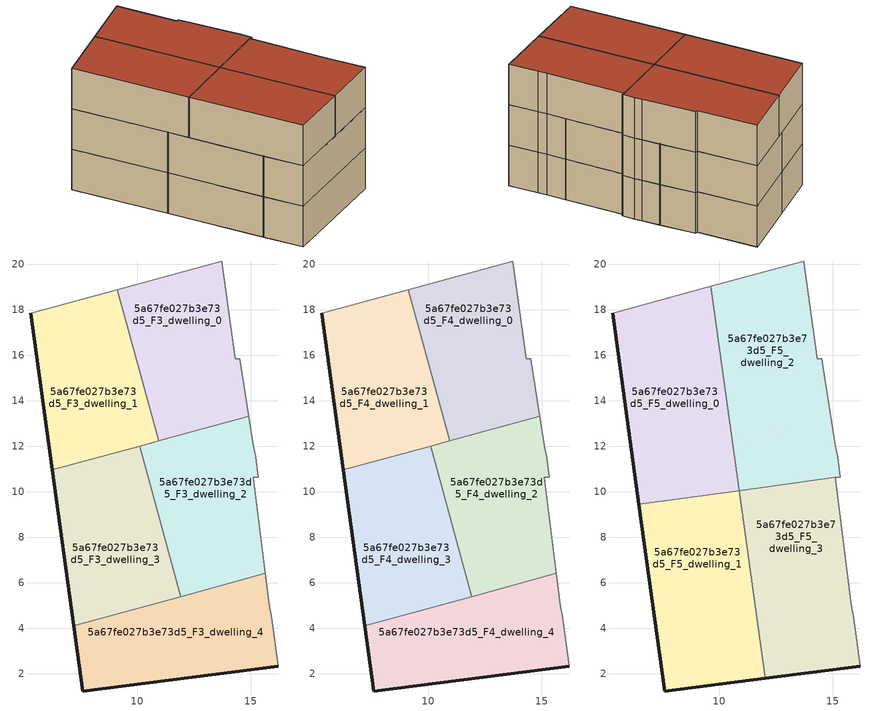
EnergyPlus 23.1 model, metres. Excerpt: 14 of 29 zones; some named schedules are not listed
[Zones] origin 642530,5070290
5a67fe027b3e73d5_F3_dwelling_0
 floor to 5a67fe027b3e73d5_F2_dwelling_0 (EU_floor_Construction): 14.92,13.32 14.52,15.85 14.32,15.85 13.72,20.15 9.13,18.89 10.95,12.24 z9
 wall to 5a67fe027b3e73d5_F3_dwelling_1 (EU_wall_Construction): 10.95,12.24 9.13,18.89 z9:12
 wall adiabatic (EU_wall_Construction): 9.13,18.89 13.72,20.15 14.32,15.85 14.52,15.85 14.92,13.32 z9:12
 wall to 5a67fe027b3e73d5_F3_dwelling_2 (EU_wall_Construction): 14.92,13.32 10.95,12.24 z9:12
5a67fe027b3e73d5_F3_dwelling_1
 floor to 5a67fe027b3e73d5_F2_dwelling_1 (EU_floor_Construction): 10.95,12.24 9.13,18.89 5.32,17.85 6.27,10.96 z9
 wall outside (EU_wall_Construction): 6.27,10.96 5.32,17.85 z9:12
 wall adiabatic (EU_wall_Construction): 5.32,17.85 9.13,18.89 z9:12
 wall to 5a67fe027b3e73d5_F3_dwelling_3 (EU_wall_Construction): 10.11,12.01 6.27,10.96 z9:12
 wall to 5a67fe027b3e73d5_F3_dwelling_2 (EU_wall_Construction): 10.95,12.24 10.11,12.01 z9:12
5a67fe027b3e73d5_F3_dwelling_2
 floor to 5a67fe027b3e73d5_F2_dwelling_2 (EU_floor_Construction): 15.65,6.41 15.12,10.64 15.32,10.64 15.22,11.54 15.12,12.04 14.92,13.32 10.11,12.01 11.92,5.39 z9
 wall adiabatic (EU_wall_Construction): 14.92,13.32 15.12,12.04 15.22,11.54 15.32,10.64 15.12,10.64 15.65,6.41 z9:12
 wall to 5a67fe027b3e73d5_F3_dwelling_3 (EU_wall_Construction): 11.92,5.39 10.11,12.01 z9:12
 wall to 5a67fe027b3e73d5_F3_dwelling_4 (EU_wall_Construction): 15.65,6.41 11.92,5.39 z9:12
5a67fe027b3e73d5_F3_dwelling_3
 floor to 5a67fe027b3e73d5_F2_dwelling_3 (EU_floor_Construction): 11.92,5.39 10.11,12.01 6.27,10.96 7.22,4.11 z9
 wall outside (EU_wall_Construction): 7.22,4.11 6.27,10.96 z9:12
 wall to 5a67fe027b3e73d5_F3_dwelling_4 (EU_wall_Construction): 11.92,5.39 7.22,4.11 z9:12
5a67fe027b3e73d5_F3_dwelling_4
 floor to 5a67fe027b3e73d5_F2_dwelling_4 (EU_floor_Construction): 16.22,2.34 15.92,4.44 15.82,5.04 15.65,6.41 7.22,4.11 7.61,1.24 z9
 wall outside (EU_wall_Construction): 16.22,2.34 7.61,1.24 7.22,4.11 z9:12
 wall adiabatic (EU_wall_Construction): 15.65,6.41 15.82,5.04 15.92,4.44 16.22,2.34 z9:12
5a67fe027b3e73d5_F4_dwelling_0
 floor to 5a67fe027b3e73d5_F3_dwelling_0 (EU_floor_Construction): 14.92,13.32 14.52,15.85 14.32,15.85 13.72,20.15 9.13,18.89 10.95,12.24 z12
 wall to 5a67fe027b3e73d5_F4_dwelling_1 (EU_wall_Construction): 10.95,12.24 9.13,18.89 z12:15
 wall adiabatic (EU_wall_Construction): 9.13,18.89 13.72,20.15 14.32,15.85 14.52,15.85 14.92,13.32 z12:15
 wall to 5a67fe027b3e73d5_F4_dwelling_2 (EU_wall_Construction): 14.92,13.32 10.95,12.24 z12:15
5a67fe027b3e73d5_F4_dwelling_1
 floor to 5a67fe027b3e73d5_F3_dwelling_1 (EU_floor_Construction): 10.95,12.24 9.13,18.89 5.32,17.85 6.27,10.96 z12
 wall outside (EU_wall_Construction): 6.27,10.96 5.32,17.85 z12:15
 wall adiabatic (EU_wall_Construction): 5.32,17.85 9.13,18.89 z12:15
 wall to 5a67fe027b3e73d5_F4_dwelling_3 (EU_wall_Construction): 10.11,12.01 6.27,10.96 z12:15
 wall to 5a67fe027b3e73d5_F4_dwelling_2 (EU_wall_Construction): 10.95,12.24 10.11,12.01 z12:15
5a67fe027b3e73d5_F4_dwelling_2
 floor to 5a67fe027b3e73d5_F3_dwelling_2 (EU_floor_Construction): 15.65,6.41 15.12,10.64 15.32,10.64 15.22,11.54 15.12,12.04 14.92,13.32 10.11,12.01 11.92,5.39 z12
 wall adiabatic (EU_wall_Construction): 14.92,13.32 15.12,12.04 15.22,11.54 15.32,10.64 15.12,10.64 15.65,6.41 z12:15
 wall to 5a67fe027b3e73d5_F4_dwelling_3 (EU_wall_Construction): 11.92,5.39 10.11,12.01 z12:15
 wall to 5a67fe027b3e73d5_F4_dwelling_4 (EU_wall_Construction): 15.65,6.41 11.92,5.39 z12:15
5a67fe027b3e73d5_F4_dwelling_3
 floor to 5a67fe027b3e73d5_F3_dwelling_3 (EU_floor_Construction): 11.92,5.39 10.11,12.01 6.27,10.96 7.22,4.11 z12
 wall outside (EU_wall_Construction): 7.22,4.11 6.27,10.96 z12:15
 wall to 5a67fe027b3e73d5_F4_dwelling_4 (EU_wall_Construction): 11.92,5.39 7.22,4.11 z12:15
 ceiling adiabatic (EU_roof_Construction): 10.11,12.01 10.66,10.03 6.48,9.45 6.27,10.96 z15
5a67fe027b3e73d5_F4_dwelling_4
 floor to 5a67fe027b3e73d5_F3_dwelling_4 (EU_floor_Construction): 16.22,2.34 15.92,4.44 15.82,5.04 15.65,6.41 7.22,4.11 7.61,1.24 z12
 wall outside (EU_wall_Construction): 16.22,2.34 7.61,1.24 7.22,4.11 z12:15
 wall adiabatic (EU_wall_Construction): 15.65,6.41 15.82,5.04 15.92,4.44 16.22,2.34 z12:15
5a67fe027b3e73d5_F5_dwelling_0
 floor to 5a67fe027b3e73d5_F4_dwelling_1 (EU_floor_Construction): 10.59,12.14 10.2,14.96 9.13,18.89 5.32,17.85 6.27,10.96 z15
 floor to 5a67fe027b3e73d5_F4_dwelling_0 (EU_floor_Construction): 10.2,14.96 9.64,19.03 9.13,18.89 z15
 floor to 5a67fe027b3e73d5_F4_dwelling_2 (EU_floor_Construction): 10.88,10.06 10.59,12.14 10.11,12.01 10.66,10.03 z15
 floor adiabatic (EU_floor_Construction): 10.66,10.03 10.11,12.01 10.59,12.14 6.27,10.96 6.48,9.45 z15
 wall outside (EU_wall_Construction): 6.48,9.45 5.32,17.85 z15:18
 wall to 5a67fe027b3e73d5_F5_dwelling_1 (EU_wall_Construction): 10.88,10.06 6.48,9.45 z15:18
 wall adiabatic (EU_wall_Construction): 5.32,17.85 9.64,19.03 z15:18
 wall to 5a67fe027b3e73d5_F5_dwelling_2 (EU_wall_Construction): 9.64,19.03 10.88,10.06 z15:18
 roof outside (EU_roof_Construction): 9.64,19.03 10.88,10.06 6.48,9.45 5.32,17.85 z18
5a67fe027b3e73d5_F5_dwelling_1
 floor to 5a67fe027b3e73d5_F4_dwelling_3 (EU_floor_Construction): 11.54,5.29 11.13,8.3 10.66,10.03 6.48,9.45 7.22,4.11 z15
 floor to 5a67fe027b3e73d5_F4_dwelling_4 (EU_floor_Construction): 12.02,1.8 11.54,5.29 7.22,4.11 7.61,1.24 z15
 floor to 5a67fe027b3e73d5_F4_dwelling_2 (EU_floor_Construction): 11.13,8.3 10.88,10.06 10.66,10.03 z15
 wall outside (EU_wall_Construction): 12.02,1.8 7.61,1.24 6.48,9.45 z15:18
 wall to 5a67fe027b3e73d5_F5_dwelling_3 (EU_wall_Construction): 10.88,10.06 12.02,1.8 z15:18
 roof outside (EU_roof_Construction): 10.88,10.06 12.02,1.8 7.61,1.24 6.48,9.45 z18
5a67fe027b3e73d5_F5_dwelling_2
 floor to 5a67fe027b3e73d5_F4_dwelling_0 (EU_floor_Construction): 14.92,13.32 14.52,15.85 14.32,15.85 13.72,20.15 9.64,19.03 10.2,14.96 10.95,12.24 z15
 floor to 5a67fe027b3e73d5_F4_dwelling_2 (EU_floor_Construction): 15.32,10.64 15.22,11.54 15.12,12.04 14.92,13.32 10.59,12.14 10.88,10.06 15.12,10.64 z15
 floor to 5a67fe027b3e73d5_F4_dwelling_1 (EU_floor_Construction): 10.95,12.24 10.2,14.96 10.59,12.14 z15
 wall adiabatic (EU_wall_Construction): 9.64,19.03 13.72,20.15 14.32,15.85 14.52,15.85 15.12,12.04 15.22,11.54 15.32,10.64 15.12,10.64 z15:18
 wall to 5a67fe027b3e73d5_F5_dwelling_3 (EU_wall_Construction): 15.12,10.64 10.88,10.06 z15:18
 roof outside (EU_roof_Construction): 13.72,20.15 14.32,15.85 14.52,15.85 15.12,12.04 15.22,11.54 15.32,10.64 15.12,10.64 10.88,10.06 9.64,19.03 z18
5a67fe027b3e73d5_F5_dwelling_3
 floor to 5a67fe027b3e73d5_F4_dwelling_2 (EU_floor_Construction): 15.65,6.41 15.12,10.64 10.88,10.06 11.13,8.3 11.92,5.39 z15
 floor to 5a67fe027b3e73d5_F4_dwelling_4 (EU_floor_Construction): 16.22,2.34 15.92,4.44 15.82,5.04 15.65,6.41 11.54,5.29 12.02,1.8 z15
 floor to 5a67fe027b3e73d5_F4_dwelling_3 (EU_floor_Construction): 11.92,5.39 11.13,8.3 11.54,5.29 z15
 wall outside (EU_wall_Construction): 16.22,2.34 12.02,1.8 z15:18
 wall adiabatic (EU_wall_Construction): 15.12,10.64 15.82,5.04 15.92,4.44 16.22,2.34 z15:18
 roof outside (EU_roof_Construction): 15.12,10.64 15.82,5.04 15.92,4.44 16.22,2.34 12.02,1.8 10.88,10.06 z18
[Building]
EU S2 Campaign: North Axis=0; Terrain=City; Solar Distribution=FullExterior
[Site:Location]
Lyon-Bron: Latitude=45.75; Longitude=5; Time Zone=1; Elevation=198
[SizingPeriod:WeatherFileDays]
AnnualSizingPeriod: Begin Month=1; Begin Day of Month=1; End Month=12; End Day of Month=31; Day of Week for Start Day=Monday; Use Weather File Daylight Saving Period=No; Use Weather File Rain and Snow Indicators=No
[MATERIAL]
EU_InternalMass_Material: Roughness=MediumRough; Thickness=0.1; Conductivity=1; Density=1800; Specific Heat=900; Thermal Absorptance=0.9; Solar Absorptance=0.7; Visible Absorptance=0.7
[MATERIAL:NOMASS] Roughness=MediumRough; Thermal Absorptance=0.9; Solar Absorptance=0.7; Visible Absorptance=0.7
Name | Thermal Resistance
EU_wall_NoMass | 0.776494
EU_roof_NoMass | 0.486893
EU_floor_NoMass | 0.421597
[CONSTRUCTION]
EU_wall_Construction: EU_wall_NoMass
EU_roof_Construction: EU_roof_NoMass
EU_floor_Construction: EU_floor_NoMass
EU_InternalMass_Construction: EU_InternalMass_Material
[ZONE] Type=1; Multiplier=1; Ceiling Height=autocalculate; Floor Area=autocalculate; Part of Total Floor Area=Yes
Name | Volume
5a67fe027b3e73d5_F3_dwelling_0; 5a67fe027b3e73d5_F4_dwelling_0 | 91.1257
5a67fe027b3e73d5_F5_dwelling_0 | 116.974
5a67fe027b3e73d5_F3_dwelling_1; 5a67fe027b3e73d5_F4_dwelling_1 | 91.1111
5a67fe027b3e73d5_F5_dwelling_1 | 110.811
5a67fe027b3e73d5_F3_dwelling_2; 5a67fe027b3e73d5_F4_dwelling_2 | 91.1177
5a67fe027b3e73d5_F5_dwelling_2 | 121.594
5a67fe027b3e73d5_F3_dwelling_3; 5a67fe027b3e73d5_F4_dwelling_3 | 91.1228
5a67fe027b3e73d5_F5_dwelling_3 | 106.2
5a67fe027b3e73d5_F3_dwelling_4; 5a67fe027b3e73d5_F4_dwelling_4 | 91.1104
[INTERNALMASS] Construction=EU_InternalMass_Construction
Name | Zone or ZoneList | Surface Area
5a67fe027b3e73d5_F3_dwelling_0_EU_InternalMass | 5a67fe027b3e73d5_F3_dwelling_0 | 30.3763
5a67fe027b3e73d5_F3_dwelling_1_EU_InternalMass | 5a67fe027b3e73d5_F3_dwelling_1 | 30.3702
5a67fe027b3e73d5_F3_dwelling_2_EU_InternalMass | 5a67fe027b3e73d5_F3_dwelling_2 | 30.3739
5a67fe027b3e73d5_F3_dwelling_3_EU_InternalMass | 5a67fe027b3e73d5_F3_dwelling_3 | 30.3727
5a67fe027b3e73d5_F3_dwelling_4_EU_InternalMass | 5a67fe027b3e73d5_F3_dwelling_4 | 30.3703
5a67fe027b3e73d5_F4_dwelling_0_EU_InternalMass | 5a67fe027b3e73d5_F4_dwelling_0 | 30.3763
5a67fe027b3e73d5_F4_dwelling_1_EU_InternalMass | 5a67fe027b3e73d5_F4_dwelling_1 | 30.3702
5a67fe027b3e73d5_F4_dwelling_2_EU_InternalMass | 5a67fe027b3e73d5_F4_dwelling_2 | 30.3739
5a67fe027b3e73d5_F4_dwelling_3_EU_InternalMass | 5a67fe027b3e73d5_F4_dwelling_3 | 30.3727
5a67fe027b3e73d5_F4_dwelling_4_EU_InternalMass | 5a67fe027b3e73d5_F4_dwelling_4 | 30.3703
5a67fe027b3e73d5_F5_dwelling_0_EU_InternalMass | 5a67fe027b3e73d5_F5_dwelling_0 | 38.9915
5a67fe027b3e73d5_F5_dwelling_1_EU_InternalMass | 5a67fe027b3e73d5_F5_dwelling_1 | 36.9371
5a67fe027b3e73d5_F5_dwelling_2_EU_InternalMass | 5a67fe027b3e73d5_F5_dwelling_2 | 40.5317
5a67fe027b3e73d5_F5_dwelling_3_EU_InternalMass | 5a67fe027b3e73d5_F5_dwelling_3 | 35.4005
[OTHEREQUIPMENT] Fuel Type=Electricity; Design Level Calculation Method=Watts/Area; Power per Zone Floor Area=1; Fraction Latent=0; Fraction Radiant=0; Fraction Lost=0; Carbon Dioxide Generation Rate=0; EndUse Subcategory=EU_Step8_InternalGains
Name | Zone or ZoneList or Space or SpaceList | Schedule
EU_Step8_InternalGain_5a67fe027b3e73d5_F3_dwelling_0_f000 | 5a67fe027b3e73d5_F3_dwelling_0 | EU_Step8_GainSchedule_5a67fe027b3e73d5_F3_dwelling_0_f000
EU_Step8_InternalGain_5a67fe027b3e73d5_F3_dwelling_1_f000 | 5a67fe027b3e73d5_F3_dwelling_1 | EU_Step8_GainSchedule_5a67fe027b3e73d5_F3_dwelling_1_f000
EU_Step8_InternalGain_5a67fe027b3e73d5_F3_dwelling_2_f000 | 5a67fe027b3e73d5_F3_dwelling_2 | EU_Step8_GainSchedule_5a67fe027b3e73d5_F3_dwelling_2_f000
EU_Step8_InternalGain_5a67fe027b3e73d5_F3_dwelling_3_f000 | 5a67fe027b3e73d5_F3_dwelling_3 | EU_Step8_GainSchedule_5a67fe027b3e73d5_F3_dwelling_3_f000
EU_Step8_InternalGain_5a67fe027b3e73d5_F3_dwelling_4_f000 | 5a67fe027b3e73d5_F3_dwelling_4 | EU_Step8_GainSchedule_5a67fe027b3e73d5_F3_dwelling_4_f000
EU_Step8_InternalGain_5a67fe027b3e73d5_F4_dwelling_0_f000 | 5a67fe027b3e73d5_F4_dwelling_0 | EU_Step8_GainSchedule_5a67fe027b3e73d5_F4_dwelling_0_f000
EU_Step8_InternalGain_5a67fe027b3e73d5_F4_dwelling_1_f000 | 5a67fe027b3e73d5_F4_dwelling_1 | EU_Step8_GainSchedule_5a67fe027b3e73d5_F4_dwelling_1_f000
EU_Step8_InternalGain_5a67fe027b3e73d5_F4_dwelling_2_f000 | 5a67fe027b3e73d5_F4_dwelling_2 | EU_Step8_GainSchedule_5a67fe027b3e73d5_F4_dwelling_2_f000
EU_Step8_InternalGain_5a67fe027b3e73d5_F4_dwelling_3_f000 | 5a67fe027b3e73d5_F4_dwelling_3 | EU_Step8_GainSchedule_5a67fe027b3e73d5_F4_dwelling_3_f000
EU_Step8_InternalGain_5a67fe027b3e73d5_F4_dwelling_4_f000 | 5a67fe027b3e73d5_F4_dwelling_4 | EU_Step8_GainSchedule_5a67fe027b3e73d5_F4_dwelling_4_f000
EU_Step8_InternalGain_5a67fe027b3e73d5_F5_dwelling_0_f000 | 5a67fe027b3e73d5_F5_dwelling_0 | EU_Step8_GainSchedule_5a67fe027b3e73d5_F5_dwelling_0_f000
EU_Step8_InternalGain_5a67fe027b3e73d5_F5_dwelling_1_f000 | 5a67fe027b3e73d5_F5_dwelling_1 | EU_Step8_GainSchedule_5a67fe027b3e73d5_F5_dwelling_1_f000
EU_Step8_InternalGain_5a67fe027b3e73d5_F5_dwelling_2_f000 | 5a67fe027b3e73d5_F5_dwelling_2 | EU_Step8_GainSchedule_5a67fe027b3e73d5_F5_dwelling_2_f000
EU_Step8_InternalGain_5a67fe027b3e73d5_F5_dwelling_3_f000 | 5a67fe027b3e73d5_F5_dwelling_3 | EU_Step8_GainSchedule_5a67fe027b3e73d5_F5_dwelling_3_f000
[ZONEVENTILATION:DESIGNFLOWRATE] Schedule=EU_AlwaysOn; Design Flow Rate Calculation Method=AirChanges/Hour; Air Changes per Hour=0.693814; Ventilation Type=Natural; Fan Pressure Rise=0; Fan Total Efficiency=1; Constant Term Coefficient=1; Temperature Term Coefficient=0; Velocity Term Coefficient=0; Velocity Squared Term Coefficient=0; Minimum Indoor Temperature=-100; Maximum Indoor Temperature=100; Delta Temperature=-100; Minimum Outdoor Temperature=-100; Maximum Outdoor Temperature=100; Maximum Wind Speed=40
Name | Zone or ZoneList or Space or SpaceList
EU_ConstantAir_5a67fe027b3e73d5_F3_dwelling_0 | 5a67fe027b3e73d5_F3_dwelling_0
EU_ConstantAir_5a67fe027b3e73d5_F3_dwelling_1 | 5a67fe027b3e73d5_F3_dwelling_1
EU_ConstantAir_5a67fe027b3e73d5_F3_dwelling_2 | 5a67fe027b3e73d5_F3_dwelling_2
EU_ConstantAir_5a67fe027b3e73d5_F3_dwelling_3 | 5a67fe027b3e73d5_F3_dwelling_3
EU_ConstantAir_5a67fe027b3e73d5_F3_dwelling_4 | 5a67fe027b3e73d5_F3_dwelling_4
EU_ConstantAir_5a67fe027b3e73d5_F4_dwelling_0 | 5a67fe027b3e73d5_F4_dwelling_0
EU_ConstantAir_5a67fe027b3e73d5_F4_dwelling_1 | 5a67fe027b3e73d5_F4_dwelling_1
EU_ConstantAir_5a67fe027b3e73d5_F4_dwelling_2 | 5a67fe027b3e73d5_F4_dwelling_2
EU_ConstantAir_5a67fe027b3e73d5_F4_dwelling_3 | 5a67fe027b3e73d5_F4_dwelling_3
EU_ConstantAir_5a67fe027b3e73d5_F4_dwelling_4 | 5a67fe027b3e73d5_F4_dwelling_4
EU_ConstantAir_5a67fe027b3e73d5_F5_dwelling_0 | 5a67fe027b3e73d5_F5_dwelling_0
EU_ConstantAir_5a67fe027b3e73d5_F5_dwelling_1 | 5a67fe027b3e73d5_F5_dwelling_1
EU_ConstantAir_5a67fe027b3e73d5_F5_dwelling_2 | 5a67fe027b3e73d5_F5_dwelling_2
EU_ConstantAir_5a67fe027b3e73d5_F5_dwelling_3 | 5a67fe027b3e73d5_F5_dwelling_3
[HVACTEMPLATE:ZONE:IDEALLOADSAIRSYSTEM] System Availability Schedule=EU_AlwaysOn; Maximum Heating Supply Air Temperature=50; Minimum Cooling Supply Air Temperature=13; Maximum Heating Supply Air Humidity Ratio=0.0156; Minimum Cooling Supply Air Humidity Ratio=0.0077; Heating Limit=NoLimit; Cooling Limit=NoLimit; Heating Availability Schedule=EU_AlwaysOn; Cooling Availability Schedule=EU_CoolingOff; Dehumidification Control Type=ConstantSensibleHeatRatio; Cooling Sensible Heat Ratio=0.7; Dehumidification Setpoint=60; Humidification Control Type=None; Humidification Setpoint=30; Outdoor Air Method=None; Outdoor Air Flow Rate per Person=0.00944; Outdoor Air Flow Rate per Zone Floor Area=0; Outdoor Air Flow Rate per Zone=0; Demand Controlled Ventilation Type=None; Outdoor Air Economizer Type=NoEconomizer; Heat Recovery Type=None; Sensible Heat Recovery Effectiveness=0.7; Latent Heat Recovery Effectiveness=0.65
Name | Template Thermostat
5a67fe027b3e73d5_F3_dwelling_0 | EU_HeatOnly_5a67fe027b3e73d5_F3_dwelling_0
5a67fe027b3e73d5_F3_dwelling_1 | EU_HeatOnly_5a67fe027b3e73d5_F3_dwelling_1
5a67fe027b3e73d5_F3_dwelling_2 | EU_HeatOnly_5a67fe027b3e73d5_F3_dwelling_2
5a67fe027b3e73d5_F3_dwelling_3 | EU_HeatOnly_5a67fe027b3e73d5_F3_dwelling_3
5a67fe027b3e73d5_F3_dwelling_4 | EU_HeatOnly_5a67fe027b3e73d5_F3_dwelling_4
5a67fe027b3e73d5_F4_dwelling_0 | EU_HeatOnly_5a67fe027b3e73d5_F4_dwelling_0
5a67fe027b3e73d5_F4_dwelling_1 | EU_HeatOnly_5a67fe027b3e73d5_F4_dwelling_1
5a67fe027b3e73d5_F4_dwelling_2 | EU_HeatOnly_5a67fe027b3e73d5_F4_dwelling_2
5a67fe027b3e73d5_F4_dwelling_3 | EU_HeatOnly_5a67fe027b3e73d5_F4_dwelling_3
5a67fe027b3e73d5_F4_dwelling_4 | EU_HeatOnly_5a67fe027b3e73d5_F4_dwelling_4
5a67fe027b3e73d5_F5_dwelling_0 | EU_HeatOnly_5a67fe027b3e73d5_F5_dwelling_0
5a67fe027b3e73d5_F5_dwelling_1 | EU_HeatOnly_5a67fe027b3e73d5_F5_dwelling_1
5a67fe027b3e73d5_F5_dwelling_2 | EU_HeatOnly_5a67fe027b3e73d5_F5_dwelling_2
5a67fe027b3e73d5_F5_dwelling_3 | EU_HeatOnly_5a67fe027b3e73d5_F5_dwelling_3
[SIZING:ZONE] Zone Cooling Design Supply Air Temperature Input Method=SupplyAirTemperature; Zone Cooling Design Supply Air Temperature=13; Zone Heating Design Supply Air Temperature Input Method=SupplyAirTemperature; Zone Heating Design Supply Air Temperature=50; Zone Cooling Design Supply Air Humidity Ratio=0.008; Zone Heating Design Supply Air Humidity Ratio=0.008; Cooling Design Air Flow Method=DesignDay; Cooling Design Air Flow Rate=0; Cooling Minimum Air Flow per Zone Floor Area=0.000762; Cooling Minimum Air Flow=0; Cooling Minimum Air Flow Fraction=0.2; Heating Design Air Flow Method=DesignDay; Heating Design Air Flow Rate=0; Heating Maximum Air Flow per Zone Floor Area=0.002032; Heating Maximum Air Flow=0.141576; Heating Maximum Air Flow Fraction=0.3; Account for Dedicated Outdoor Air System=No; Dedicated Outdoor Air System Control Strategy=NeutralSupplyAir; Dedicated Outdoor Air Low Setpoint Temperature for Design=autosize; Dedicated Outdoor Air High Setpoint Temperature for Design=autosize; Zone Load Sizing Method=Sensible Load Only No Latent Load; Zone Latent Cooling Design Supply Air Humidity Ratio Input Method=HumidityRatioDifference; Zone Cooling Design Supply Air Humidity Ratio Difference=0.005; Zone Latent Heating Design Supply Air Humidity Ratio Input Method=HumidityRatioDifference; Zone Humidification Design Supply Air Humidity Ratio Difference=0.005
5a67fe027b3e73d5_F3_dwelling_0; 5a67fe027b3e73d5_F3_dwelling_1; 5a67fe027b3e73d5_F3_dwelling_2; 5a67fe027b3e73d5_F3_dwelling_3; 5a67fe027b3e73d5_F3_dwelling_4; 5a67fe027b3e73d5_F4_dwelling_0; 5a67fe027b3e73d5_F4_dwelling_1; 5a67fe027b3e73d5_F4_dwelling_2; 5a67fe027b3e73d5_F4_dwelling_3; 5a67fe027b3e73d5_F4_dwelling_4; 5a67fe027b3e73d5_F5_dwelling_0; 5a67fe027b3e73d5_F5_dwelling_1; 5a67fe027b3e73d5_F5_dwelling_2; 5a67fe027b3e73d5_F5_dwelling_3
[SCHEDULE:FILE] Column Number=1; Rows to Skip at Top=0; Number of Hours of Data=8760; Column Separator=Comma; Interpolate to Timestep=No; Minutes per Item=60; Adjust Schedule for Daylight Savings=Yes
Name | File
EU_Step8_GainSchedule_5a67fe027b3e73d5_F3_dwelling_0_f000 | ../../schedules/5a67fe027b3e73d5/5a67fe027b3e73d5_F3_dwelling_0_f000_gain.csv
EU_Step8_GainSchedule_5a67fe027b3e73d5_F3_dwelling_1_f000 | ../../schedules/5a67fe027b3e73d5/5a67fe027b3e73d5_F3_dwelling_1_f000_gain.csv
EU_Step8_GainSchedule_5a67fe027b3e73d5_F3_dwelling_2_f000 | ../../schedules/5a67fe027b3e73d5/5a67fe027b3e73d5_F3_dwelling_2_f000_gain.csv
EU_Step8_GainSchedule_5a67fe027b3e73d5_F3_dwelling_3_f000 | ../../schedules/5a67fe027b3e73d5/5a67fe027b3e73d5_F3_dwelling_3_f000_gain.csv
